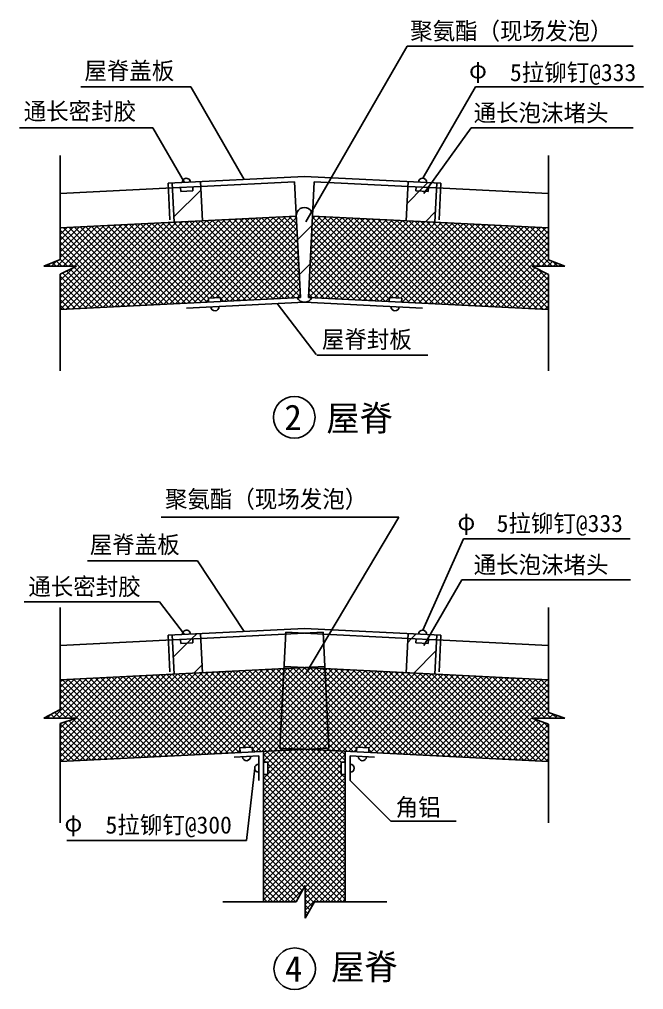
# Model space of a CAD drawing. Header units: metres. Extents: x 634 to 18296, y -213 to 24943.
# Drawn here: x 10645 to 18296, y 12948 to 24837 of the extents above; entities that cross this region are included whole.
import ezdxf

# ---------------------------------------------------------------- set-up
doc = ezdxf.new("R2010")
doc.units = ezdxf.units.M
for name, color, linetype in [('1', 2, 'Continuous'), ('2', 3, 'Continuous'), ('4', 5, 'Continuous'), ('5', 6, 'Continuous')]:
    doc.layers.add(name, color=color, linetype=linetype)
pattern_1 = [(45, (0, 0), (-224.5064, 224.5064), [])]

msp = doc.modelspace()

# ---------------------------------------------------------------- hatches: boundary and pattern name
at = {"layer": '5'}
h = msp.add_hatch(dxfattribs=at)
h.set_pattern_fill('_U', scale=100)
h.set_pattern_definition(pattern_1)
h.paths.add_polyline_path([(12869.54, 22789.18), (12519.98, 22771.71), (12540.95, 22352.23), (12890.52, 22369.71)])
h.paths.add_polyline_path([(12855.8, 22788.5), (12868.92, 22801.62), (12866.55, 22849.16), (12516.98, 22831.68), (12519.98, 22771.71)])
h = msp.add_hatch(dxfattribs=at)
h.set_pattern_fill('U', scale=100)
h.set_pattern_definition(pattern_1)
h.paths.add_polyline_path([(15647.13, 22777.25), (15680.87, 22835.68), (15411.37, 22849.16), (15408.37, 22789.18)])
h.paths.add_polyline_path([(15647.13, 22777.25), (15757.94, 22771.71), (15760.93, 22831.68), (15680.87, 22835.68)])
h.paths.add_polyline_path([(15757.94, 22771.71), (15408.37, 22789.18), (15387.4, 22369.71), (15736.96, 22352.23)])
h = msp.add_hatch(dxfattribs=at)
h.set_pattern_fill('U', scale=100)
h.set_pattern_definition(pattern_1)
h.paths.add_polyline_path([(14238.83, 22427.14, 1.05), (14039.08, 22427.14), (14089.02, 21428.38), (14049.39, 21426.4, 0.62), (14228.52, 21426.4), (14188.9, 21428.38)])
h = msp.add_hatch(dxfattribs=at)
h.set_pattern_fill('_U', scale=100)
h.set_pattern_definition(pattern_1)
h.paths.add_polyline_path([(12869.54, 17251.07), (12519.98, 17233.6), (12540.95, 16814.12), (12890.52, 16831.6)])
h.paths.add_polyline_path([(12855.8, 17250.39), (12868.92, 17263.51), (12866.55, 17311.05), (12516.98, 17293.57), (12519.98, 17233.6)])
h = msp.add_hatch(dxfattribs=at)
h.set_pattern_fill('U', scale=100)
h.set_pattern_definition(pattern_1)
h.paths.add_polyline_path([(15647.13, 17239.14), (15680.87, 17297.57), (15411.37, 17311.05), (15408.37, 17251.07)])
h.paths.add_polyline_path([(15647.13, 17239.14), (15757.94, 17233.6), (15760.93, 17293.57), (15680.87, 17297.57)])
h.paths.add_polyline_path([(15757.94, 17233.6), (15408.37, 17251.07), (15387.4, 16831.6), (15736.96, 16814.12)])

# ---------------------------------------------------------------- linework, layer by layer
for p, q in [((12519.98, 22771.71), (12869.54, 22789.18)), ((15408.37, 22789.18), (15757.94, 22771.71)), ((12519.98, 17233.6), (12869.54, 17251.07)), ((13909.87, 17326), (13838.71, 15902.76)), ((13909.87, 17326), (14138.96, 17314.54)), ((15408.37, 17251.07), (15757.94, 17233.6)), ((13838.71, 15902.76), (14138.96, 15892.77))]:
    msp.add_line(p, q)
at = {"layer": '1'}
for p, q in [((12467.04, 22829.18), (14138.96, 22912.78)), ((12467.04, 22829.18), (12489.52, 22379.69)), ((15810.87, 22829.18), (14138.96, 22912.78)), ((15810.87, 22829.18), (15788.4, 22379.69)), ((11146.47, 22282.51), (14039.08, 22427.14)), ((17131.44, 22282.51), (14238.83, 22427.14)), ((11146.47, 21281.26), (14089.02, 21428.38)), ((17131.44, 21281.26), (14188.9, 21428.38)), ((12691.7, 21298.52), (14138.96, 21370.88)), ((15586.21, 21298.52), (14138.96, 21370.88)), ((12467.04, 17291.07), (14138.96, 17374.67)), ((15810.87, 17291.07), (14138.96, 17374.67)), ((12467.04, 17291.07), (12489.52, 16841.59)), ((15810.87, 17291.07), (15788.4, 16841.59)), ((11146.47, 16744.4), (14389.02, 16906.52)), ((17131.44, 16744.4), (13888.9, 16906.52)), ((11146.47, 15743.15), (14438.96, 15907.77)), ((13638.96, 15867.77), (13638.96, 14025.14)), ((17131.44, 15743.15), (14138.96, 15892.77)), ((14638.96, 15867.77), (14638.96, 14025.14)), ((13278.96, 15795.7), (13578.96, 15810.7)), ((13578.96, 15810.7), (13578.96, 15510.32)), ((14998.96, 15795.7), (14698.96, 15810.7)), ((14698.96, 15810.7), (14698.96, 15510.32))]:
    msp.add_line(p, q, dxfattribs=at)
at = {"layer": '2'}
for p, q in [((14156.98, 22358.2), (15398.61, 24508.71)), ((15398.61, 24508.71), (18167.15, 24508.71)), ((12746.28, 24008.71), (11398.9, 24008.71)), ((13400.36, 22875.85), (12746.28, 24008.71)), ((15588.65, 22890.36), (16234.35, 24008.71)), ((18296.18, 24008.71), (16234.35, 24008.71)), ((12282.4, 23508.71), (10645.09, 23508.71)), ((12668.9, 22839.28), (12282.4, 23508.71)), ((15603.61, 22701.88), (16183.83, 23508.71)), ((16183.83, 23508.71), (18166.52, 23508.71)), ((11146.47, 23168.48), (11146.47, 21893.51)), ((17131.44, 23168.48), (17131.44, 21888.78)), ((12516.98, 22831.68), (12540.95, 22352.23)), ((12866.55, 22849.16), (12890.52, 22369.71)), ((12869.54, 22789.18), (14018.11, 22846.61)), ((14018.11, 22846.61), (14089.02, 21428.38)), ((14259.81, 22846.61), (14188.9, 21428.38)), ((15408.37, 22789.18), (14259.81, 22846.61)), ((15411.37, 22849.16), (15387.4, 22369.71)), ((15760.93, 22831.68), (15736.96, 22352.23)), ((11146.47, 22703.03), (12519.98, 22771.71)), ((12619.86, 22776.7), (12622.35, 22726.76)), ((12622.35, 22726.76), (12772.17, 22734.25)), ((12769.67, 22784.19), (12772.17, 22734.25)), ((15508.25, 22784.19), (15505.75, 22734.25)), ((15655.56, 22726.76), (15505.75, 22734.25)), ((15658.06, 22776.7), (15655.56, 22726.76)), ((17131.44, 22703.03), (15757.94, 22771.71)), ((10946.47, 21811.24), (11146.47, 21893.51)), ((17331.44, 21811.24), (17131.44, 21888.78)), ((10946.47, 21811.24), (11346.47, 21811.24)), ((11146.47, 21713), (11346.47, 21811.24)), ((17331.44, 21811.24), (16931.44, 21811.24)), ((17131.44, 21710.45), (16931.44, 21811.24)), ((11146.47, 21713), (11146.47, 20531.37)), ((11146.47, 21713), (11146.47, 20531.37)), ((17131.44, 21710.45), (17131.44, 20531.37)), ((17131.44, 21710.45), (17131.44, 20531.37)), ((12961.3, 21422.18), (13111.12, 21429.68)), ((12963.8, 21372.25), (12961.3, 21422.18)), ((13113.61, 21379.74), (13111.12, 21429.68)), ((15178.79, 21379.74), (15181.29, 21429.68)), ((15331.1, 21422.18), (15181.29, 21429.68)), ((15328.6, 21372.25), (15331.1, 21422.18)), ((14283.63, 20728.58), (13803.32, 21354.1)), ((14289.19, 20723.02), (15649.68, 20723.02)), ((12382.98, 18736.28), (15297.45, 18736.28)), ((14156.98, 16820.09), (15297.45, 18736.28)), ((15588.65, 17352.25), (16087.01, 18470.6)), ((18130.8, 18470.6), (16087.01, 18470.6)), ((12827.02, 18201.67), (11479.09, 18201.67)), ((13400.36, 17337.74), (12827.02, 18201.67)), ((15603.61, 17163.77), (16069.45, 17970.6)), ((16069.45, 17970.6), (18133.62, 17970.6)), ((12363.13, 17701.67), (10705.39, 17701.67)), ((11146.47, 17630.37), (11146.47, 16381.14)), ((12668.9, 17301.17), (12363.13, 17701.67)), ((17131.44, 17630.37), (17131.44, 16344.47)), ((12516.98, 17293.57), (12540.95, 16814.12)), ((12769.67, 17246.08), (12772.17, 17196.14)), ((12866.55, 17311.05), (12890.52, 16831.6)), ((12869.54, 17251.07), (14368.05, 17326)), ((15408.37, 17251.07), (14138.96, 17314.54)), ((14368.05, 17326), (14439.21, 15902.76)), ((15411.37, 17311.05), (15387.4, 16831.6)), ((15508.25, 17246.08), (15505.75, 17196.14)), ((15760.93, 17293.57), (15736.96, 16814.12)), ((11146.47, 17164.92), (12519.98, 17233.6)), ((12619.86, 17238.59), (12622.35, 17188.65)), ((12622.35, 17188.65), (12772.17, 17196.14)), ((15655.56, 17188.65), (15505.75, 17196.14)), ((15658.06, 17238.59), (15655.56, 17188.65)), ((17131.44, 17164.92), (15757.94, 17233.6)), ((10946.47, 16273.13), (11146.47, 16381.14)), ((17331.44, 16273.13), (17131.44, 16344.47)), ((10946.47, 16273.13), (11346.47, 16273.13)), ((11146.47, 16208.27), (11346.47, 16273.13)), ((11146.47, 16208.27), (11146.47, 14993.26)), ((11146.47, 16208.27), (11146.47, 14993.26)), ((17331.44, 16273.13), (16931.44, 16273.13)), ((17131.44, 16199.23), (16931.44, 16273.13)), ((17131.44, 16199.23), (17131.44, 14993.26)), ((17131.44, 16199.23), (17131.44, 14993.26)), ((13498.37, 15916.85), (13348.56, 15909.36)), ((13351.05, 15859.43), (13348.56, 15909.36)), ((13500.87, 15866.92), (13498.37, 15916.85)), ((14777.05, 15866.92), (14779.55, 15916.85)), ((14779.55, 15916.85), (14929.36, 15909.36)), ((14926.86, 15859.43), (14929.36, 15909.36)), ((13638.82, 15735.51), (13688.82, 15735.51)), ((13688.82, 15735.51), (13688.82, 15585.51)), ((14639.09, 15735.51), (14589.09, 15735.51)), ((14589.09, 15735.51), (14589.09, 15585.51)), ((13427.26, 14774.44), (13528.96, 15660.51)), ((13638.82, 15585.51), (13688.82, 15585.51)), ((14639.09, 15585.51), (14589.09, 15585.51)), ((14698.96, 15510.32), (15198.96, 15010.32)), ((15198.96, 15010.32), (15998.96, 15010.32)), ((11228.5, 14774.44), (13427.26, 14774.44)), ((14147.15, 14225.14), (14036.99, 14025.14)), ((13138.96, 14025.14), (14036.99, 14025.14)), ((14263.95, 14025.14), (15147.12, 14025.14)), ((14263.95, 14025.14), (15138.96, 14025.14))]:
    msp.add_line(p, q, dxfattribs=at)
for centre, radius, start, end in [((12691.76, 22840.42), 50, 2.86, 182.86), ((15586.15, 22840.42), 50, 357.14, 177.14), ((14138.96, 22432.13), 100, 357.14, 182.86), ((14138.96, 21470.88), 100, 206.41, 333.59), ((13041.7, 21316.02), 50, 182.86, 2.86), ((15250.7, 21316.02), 50, 177.14, 357.14), ((12691.76, 17302.31), 50, 2.86, 182.86), ((15586.15, 17302.31), 50, 357.14, 177.14), ((13428.96, 15803.2), 50, 182.86, 2.86), ((13578.96, 15660.51), 50, 90, 270), ((14698.96, 15660.51), 50, 270, 90), ((14848.96, 15803.2), 50, 177.14, 357.14)]:
    msp.add_arc(centre, radius, start, end, dxfattribs=at)
at = {"layer": '4'}
for p, q in [((13863.32, 16395), (14351.71, 16883.38)), ((13867.04, 16469.43), (14284.36, 16886.75)), ((13870.76, 16543.86), (14217.02, 16890.12)), ((13874.48, 16618.29), (14149.68, 16893.48)), ((13878.21, 16692.73), (14076.37, 16890.89)), ((13881.93, 16767.16), (14001.94, 16887.17)), ((13885.65, 16841.59), (13927.51, 16883.45)), ((14414.21, 16402.71), (13933.19, 16883.73)), ((14410.49, 16477.15), (14000.54, 16887.1)), ((14406.77, 16551.58), (14067.88, 16890.47)), ((14403.05, 16626.01), (14135.22, 16893.83)), ((14399.32, 16700.44), (14209.26, 16890.5)), ((14395.6, 16774.88), (14283.7, 16886.78)), ((14391.88, 16849.31), (14358.13, 16883.06)), ((11068.77, 16287.45), (11545.67, 16764.36)), ((11125.16, 16273.13), (11620.11, 16768.08)), ((11146.47, 15799.47), (12141.13, 16794.13)), ((11146.47, 15870.18), (12066.7, 16790.41)), ((11146.47, 15940.89), (11992.27, 16786.69)), ((11146.47, 16011.6), (11917.83, 16782.96)), ((11161.62, 15743.9), (12215.56, 16797.85)), ((11195.87, 16273.13), (11694.54, 16771.8)), ((11236.05, 15747.62), (12290, 16801.57)), ((11266.58, 16273.13), (11768.97, 16775.52)), ((11310.48, 15751.35), (12364.43, 16805.29)), ((11337.29, 16273.13), (11843.4, 16779.24)), ((11384.91, 15755.07), (12438.86, 16809.01)), ((11459.35, 15758.79), (12513.29, 16812.74)), ((11533.78, 15762.51), (12587.73, 16816.46)), ((12529.74, 15812.31), (11576.17, 16765.88)), ((11608.21, 15766.23), (12662.16, 16820.18)), ((12597.09, 15815.68), (11643.52, 16769.25)), ((11682.64, 15769.95), (12736.59, 16823.9)), ((12664.43, 15819.04), (11710.86, 16772.61)), ((11757.08, 15773.68), (12811.02, 16827.62)), ((12731.77, 15822.41), (11778.2, 16775.98)), ((11831.51, 15777.4), (12885.45, 16831.34)), ((12799.12, 15825.78), (11845.55, 16779.35)), ((11905.94, 15781.12), (12959.89, 16835.07)), ((12866.46, 15829.15), (11912.89, 16782.72)), ((12933.8, 15832.51), (11980.23, 16786.08)), ((11980.37, 15784.84), (13034.32, 16838.79)), ((13001.15, 15835.88), (12047.58, 16789.45)), ((12054.8, 15788.56), (13108.75, 16842.51)), ((13068.49, 15839.25), (12114.92, 16792.82)), ((12129.24, 15792.28), (13183.18, 16846.23)), ((13135.83, 15842.61), (12182.26, 16796.18)), ((12203.67, 15796.01), (13257.62, 16849.95)), ((13203.18, 15845.98), (12249.61, 16799.55)), ((12278.1, 15799.73), (13332.05, 16853.67)), ((13270.52, 15849.35), (12316.95, 16802.92)), ((12352.53, 15803.45), (13406.48, 16857.4)), ((13337.86, 15852.72), (12384.29, 16806.29)), ((12426.97, 15807.17), (13480.91, 16861.12)), ((13351.77, 15909.52), (12451.64, 16809.65)), ((12501.4, 15810.89), (13555.35, 16864.84)), ((13419.11, 15912.89), (12518.98, 16813.02)), ((12575.83, 15814.61), (13629.78, 16868.56)), ((13486.45, 15916.26), (12586.32, 16816.39)), ((12650.26, 15818.34), (13704.21, 16872.28)), ((13607.24, 15866.18), (12653.67, 16819.76)), ((13674.58, 15869.55), (12721.01, 16823.12)), ((12724.7, 15822.06), (13778.64, 16876)), ((13741.93, 15872.92), (12788.35, 16826.49)), ((12799.13, 15825.78), (13853.07, 16879.73)), ((13809.27, 15876.29), (12855.7, 16829.86)), ((12873.56, 15829.5), (13885.65, 16841.59)), ((13839.41, 15916.85), (12923.04, 16833.22)), ((12947.99, 15833.22), (13881.93, 16767.16)), ((13842.78, 15984.2), (12990.39, 16836.59)), ((13846.15, 16051.54), (13057.73, 16839.96)), ((13849.51, 16118.88), (13125.07, 16843.33)), ((13852.88, 16186.23), (13192.42, 16846.69)), ((13856.25, 16253.57), (13259.76, 16850.06)), ((13859.62, 16320.91), (13327.1, 16853.43)), ((13862.98, 16388.26), (13394.45, 16856.79)), ((13866.35, 16455.6), (13461.79, 16860.16)), ((13869.72, 16522.94), (13529.13, 16863.53)), ((13873.08, 16590.29), (13596.48, 16866.9)), ((13876.45, 16657.63), (13663.82, 16870.26)), ((13879.82, 16724.97), (13731.16, 16873.63)), ((13883.19, 16792.32), (13798.51, 16877)), ((13855.88, 16246.13), (14395.08, 16785.34)), ((13859.6, 16320.56), (14391.71, 16852.68)), ((13886.55, 16859.66), (13865.85, 16880.36)), ((14421.65, 16253.85), (13883.19, 16792.32)), ((14417.93, 16328.28), (13886.55, 16859.66)), ((14391.71, 16852.68), (14419.05, 16880.02)), ((15412.08, 15829.11), (14391.88, 16849.31)), ((14395.08, 16785.34), (14486.39, 16876.65)), ((15337.64, 15832.84), (14395.6, 16774.88)), ((14398.45, 16717.99), (14553.74, 16873.28)), ((14401.81, 16650.65), (14621.08, 16869.91)), ((14405.18, 16583.3), (14688.42, 16866.55)), ((14408.55, 16515.96), (14755.77, 16863.18)), ((14411.92, 16448.62), (14823.11, 16859.81)), ((14415.28, 16381.27), (14890.45, 16856.44)), ((14418.65, 16313.93), (14957.8, 16853.08)), ((14422.02, 16246.59), (15025.14, 16849.71)), ((14425.38, 16179.24), (15092.48, 16846.34)), ((14428.75, 16111.9), (15159.83, 16842.98)), ((14432.12, 16044.56), (15227.17, 16839.61)), ((15486.51, 15825.39), (14432.56, 16879.34)), ((14435.49, 15977.21), (15294.52, 16836.24)), ((14438.85, 15909.87), (15361.86, 16832.87)), ((14475.63, 15875.94), (15429.2, 16829.51)), ((15560.94, 15821.67), (14506.99, 16875.62)), ((14542.97, 15872.57), (15496.55, 16826.14)), ((15635.37, 15817.95), (14581.43, 16871.9)), ((14610.32, 15869.2), (15563.89, 16822.77)), ((15709.8, 15814.23), (14655.86, 16868.17)), ((14677.66, 15865.84), (15631.23, 16819.41)), ((15784.24, 15810.51), (14730.29, 16864.45)), ((14798.45, 15915.91), (15698.58, 16816.04)), ((15858.67, 15806.78), (14804.72, 16860.73)), ((14865.79, 15912.54), (15765.92, 16812.67)), ((15933.1, 15803.06), (14879.15, 16857.01)), ((14929.15, 15905.19), (15833.26, 16809.3)), ((14947.04, 15852.37), (15900.61, 16805.94)), ((16007.53, 15799.34), (14953.59, 16853.29)), ((15014.38, 15849), (15967.95, 16802.57)), ((16081.97, 15795.62), (15028.02, 16849.57)), ((15081.72, 15845.63), (16035.29, 16799.2)), ((16156.4, 15791.9), (15102.45, 16845.84)), ((15149.07, 15842.26), (16102.64, 16795.84)), ((16230.83, 15788.18), (15176.88, 16842.12)), ((15216.41, 15838.9), (16169.98, 16792.47)), ((16305.26, 15784.46), (15251.32, 16838.4)), ((15283.75, 15835.53), (16237.32, 16789.1)), ((16379.7, 15780.73), (15325.75, 16834.68)), ((15351.1, 15832.16), (16304.67, 16785.73)), ((16454.13, 15777.01), (15400.18, 16830.96)), ((15418.44, 15828.8), (16372.01, 16782.37)), ((16528.56, 15773.29), (15474.61, 16827.24)), ((15485.78, 15825.43), (16439.35, 16779)), ((16602.99, 15769.57), (15549.05, 16823.52)), ((15553.13, 15822.06), (16506.7, 16775.63)), ((15620.47, 15818.69), (16574.04, 16772.27)), ((16677.42, 15765.85), (15623.48, 16819.79)), ((15687.81, 15815.33), (16641.39, 16768.9)), ((16751.86, 15762.13), (15697.91, 16816.07)), ((15755.16, 15811.96), (16708.73, 16765.53)), ((16826.29, 15758.4), (15772.34, 16812.35)), ((16900.72, 15754.68), (15846.77, 16808.63)), ((16975.15, 15750.96), (15921.21, 16804.91)), ((17049.59, 15747.24), (15995.64, 16801.19)), ((17124.02, 15743.52), (16070.07, 16797.46)), ((17131.44, 15806.8), (16144.5, 16793.74)), ((17131.44, 15877.51), (16218.94, 16790.02)), ((17131.44, 15948.23), (16293.37, 16786.3)), ((17131.44, 16018.94), (16367.8, 16782.58)), ((16947.96, 16273.13), (16442.23, 16778.86)), ((17018.67, 16273.13), (16516.67, 16775.13)), ((17089.38, 16273.13), (16591.1, 16771.41)), ((17160.09, 16273.13), (16665.53, 16767.69)), ((17131.44, 16372.49), (16739.96, 16763.97)), ((11146.47, 16435.87), (11471.24, 16760.63)), ((11146.47, 16506.58), (11396.81, 16756.91)), ((11146.47, 16577.29), (11322.38, 16753.19)), ((11146.47, 16648), (11247.94, 16749.47)), ((11146.47, 16718.71), (11173.51, 16745.75)), ((12058.34, 15788.74), (11146.47, 16700.6)), ((12125.68, 15792.11), (11172.11, 16745.68)), ((12193.02, 15795.47), (11239.45, 16749.04)), ((12260.37, 15798.84), (11306.8, 16752.41)), ((12327.71, 15802.21), (11374.14, 16755.78)), ((12395.06, 15805.58), (11441.48, 16759.15)), ((12462.4, 15808.94), (11508.83, 16762.51)), ((13022.42, 15836.94), (13878.21, 16692.73)), ((13848.43, 16097.27), (14401.81, 16650.65)), ((13852.16, 16171.7), (14398.45, 16717.99)), ((14429.1, 16104.99), (13876.45, 16657.63)), ((14425.38, 16179.42), (13879.82, 16724.97)), ((15263.21, 15836.56), (14399.32, 16700.44)), ((15822.5, 15808.59), (16776.07, 16762.16)), ((15889.84, 15805.23), (16843.42, 16758.8)), ((15957.19, 15801.86), (16910.76, 16755.43)), ((16024.53, 15798.49), (16978.1, 16752.06)), ((16091.88, 15795.12), (17045.45, 16748.7)), ((16159.22, 15791.76), (17112.79, 16745.33)), ((16226.56, 15788.39), (17131.44, 16693.27)), ((17131.44, 16443.2), (16814.39, 16760.25)), ((17131.44, 16513.91), (16888.83, 16756.53)), ((17131.44, 16584.62), (16963.26, 16752.8)), ((17131.44, 16655.33), (17037.69, 16749.08)), ((17131.44, 16726.04), (17112.12, 16745.36)), ((11990.99, 15785.37), (11146.47, 16629.89)), ((11923.65, 15782), (11146.47, 16559.18)), ((13096.86, 15840.67), (13874.48, 16618.29)), ((13171.29, 15844.39), (13870.76, 16543.86)), ((13844.71, 16022.83), (14405.18, 16583.3)), ((14432.82, 16030.55), (13873.08, 16590.29)), ((15188.78, 15840.28), (14403.05, 16626.01)), ((15114.35, 15844), (14406.77, 16551.58)), ((16293.91, 15785.02), (17131.44, 16622.56)), ((16361.25, 15781.66), (17131.44, 16551.85)), ((11856.31, 15778.64), (11146.47, 16488.47)), ((11291.11, 16273.13), (11146.47, 16417.76)), ((13245.72, 15848.11), (13867.04, 16469.43)), ((13840.99, 15948.4), (14408.55, 16515.96)), ((13865.18, 15901.88), (14411.92, 16448.62)), ((14415.36, 15906.59), (13866.35, 16455.6)), ((14436.54, 15956.12), (13869.72, 16522.94)), ((15039.91, 15847.72), (14410.49, 16477.15)), ((16428.59, 15778.29), (17131.44, 16481.14)), ((16994.14, 16273.13), (17131.44, 16410.43)), ((10983.73, 16273.13), (11025.44, 16314.84)), ((11008.26, 16273.13), (10987.32, 16294.08)), ((11078.97, 16273.13), (11032.63, 16319.48)), ((11054.45, 16273.13), (11090.44, 16309.12)), ((11149.69, 16273.13), (11076.94, 16345.87)), ((11220.4, 16273.13), (11124.24, 16369.29)), ((13379.22, 15910.9), (13863.32, 16395)), ((13453.65, 15914.62), (13859.6, 16320.56)), ((14280.67, 15899.86), (13859.62, 16320.91)), ((14348.02, 15903.22), (13862.98, 16388.26)), ((13933.61, 15899.61), (14415.28, 16381.27)), ((14002.05, 15897.33), (14418.65, 16313.93)), ((14906.42, 15910.51), (14414.21, 16402.71)), ((14831.98, 15914.23), (14417.93, 16328.28)), ((17064.85, 16273.13), (17134.13, 16342.4)), ((17135.56, 16273.13), (17186.46, 16324.03)), ((17230.8, 16273.13), (17175.13, 16328.8)), ((17206.27, 16273.13), (17238.85, 16305.7)), ((17301.51, 16273.13), (17285.69, 16288.95)), ((11146.47, 16082.31), (11332.04, 16267.88)), ((11146.47, 16153.02), (11226.09, 16232.64)), ((11586.93, 15765.17), (11146.47, 16205.63)), ((11654.28, 15768.54), (11198.76, 16224.05)), ((11721.62, 15771.9), (11253.43, 16240.09)), ((11788.96, 15775.27), (11307, 16257.24)), ((13499.71, 15889.97), (13855.88, 16246.13)), ((13543.45, 15862.99), (13852.16, 16171.7)), ((14145.99, 15893.12), (13852.88, 16186.23)), ((14213.33, 15896.49), (13856.25, 16253.57)), ((14070.48, 15895.05), (14422.02, 16246.59)), ((14138.91, 15892.77), (14425.38, 16179.24)), ((14778.55, 15896.95), (14421.65, 16253.85)), ((14742.18, 15862.61), (14425.38, 16179.42)), ((16495.94, 15774.92), (16975.17, 16254.15)), ((16563.28, 15771.55), (17024.89, 16233.17)), ((16630.62, 15768.19), (17079.74, 16217.3)), ((16697.97, 15764.82), (17131.44, 16198.3)), ((17131.44, 16089.65), (16961.23, 16259.86)), ((17131.44, 16160.36), (17071.44, 16220.36)), ((17276.99, 16273.13), (17291.25, 16287.39)), ((11519.59, 15761.8), (11146.47, 16134.92)), ((11452.25, 15758.43), (11146.47, 16064.21)), ((13617.88, 15866.72), (13848.43, 16097.27)), ((14000.3, 15897.39), (13846.15, 16051.54)), ((14073.45, 15894.95), (13849.51, 16118.88)), ((14213.34, 15896.49), (14428.75, 16111.9)), ((14667.75, 15866.33), (14429.1, 16104.99)), ((16765.31, 15761.45), (17131.44, 16127.58)), ((16832.65, 15758.09), (17131.44, 16056.87)), ((11384.9, 15755.07), (11146.47, 15993.5)), ((13692.32, 15870.44), (13844.71, 16022.83)), ((13766.75, 15874.16), (13840.99, 15948.4)), ((13927.16, 15899.82), (13842.78, 15984.2)), ((14287.77, 15900.21), (14432.12, 16044.56)), ((14362.21, 15903.93), (14435.49, 15977.21)), ((14593.32, 15870.05), (14432.82, 16030.55)), ((14518.89, 15873.77), (14436.54, 15956.12)), ((16900, 15754.72), (17131.44, 15986.16)), ((11317.56, 15751.7), (11146.47, 15922.79)), ((11250.22, 15748.33), (11146.47, 15852.07)), ((13320.15, 15851.83), (13349.94, 15881.62)), ((13539.89, 15862.82), (13499.03, 15903.68)), ((13638.96, 15392.82), (14138.91, 15892.77)), ((13638.96, 15322.11), (14206.26, 15889.41)), ((13638.96, 15463.53), (14064.48, 15889.05)), ((13638.96, 15251.4), (14273.6, 15886.04)), ((13638.96, 15534.24), (13990.04, 15885.32)), ((13638.96, 15180.69), (14340.94, 15882.67)), ((13638.96, 15109.97), (14408.29, 15879.3)), ((13638.96, 15039.26), (14475.63, 15875.94)), ((13638.96, 15746.37), (13766.75, 15874.16)), ((13638.96, 14968.55), (14542.97, 15872.57)), ((13638.96, 15817.08), (13692.32, 15870.44)), ((13638.96, 14897.84), (14610.32, 15869.2)), ((14638.96, 14834.46), (13638.96, 15834.46)), ((13638.96, 14827.13), (14638.96, 15827.13)), ((14638.96, 14905.17), (13674.58, 15869.55)), ((13688.82, 15654.81), (13915.61, 15881.6)), ((13688.82, 15725.53), (13841.18, 15877.88)), ((14638.96, 14975.89), (13741.93, 15872.92)), ((14638.96, 15046.6), (13809.27, 15876.29)), ((13854.01, 15902.25), (13839.41, 15916.85)), ((13841.18, 15877.88), (13865.18, 15901.88)), ((13876.61, 15879.65), (13854.01, 15902.25)), ((14638.96, 15117.31), (13876.61, 15879.65)), ((13915.61, 15881.6), (13933.61, 15899.61)), ((13943.96, 15883.02), (13927.16, 15899.82)), ((14638.96, 15188.02), (13943.96, 15883.02)), ((13990.04, 15885.32), (14002.05, 15897.33)), ((14011.3, 15886.39), (14000.3, 15897.39)), ((14638.96, 15258.73), (14011.3, 15886.39)), ((14064.48, 15889.05), (14070.48, 15895.05)), ((14078.64, 15889.75), (14073.45, 15894.95)), ((14638.96, 15329.44), (14078.64, 15889.75)), ((14138.91, 15892.77), (14138.91, 15892.77)), ((14146.73, 15892.38), (14145.99, 15893.12)), ((14638.96, 15400.15), (14146.73, 15892.38)), ((14206.26, 15889.41), (14213.34, 15896.49)), ((14221.16, 15888.66), (14213.33, 15896.49)), ((14638.96, 15470.86), (14221.16, 15888.66)), ((14273.6, 15886.04), (14287.77, 15900.21)), ((14295.59, 15884.94), (14280.67, 15899.86)), ((14589.09, 15591.44), (14295.59, 15884.94)), ((14340.94, 15882.67), (14362.21, 15903.93)), ((14370.02, 15881.22), (14348.02, 15903.22)), ((14589.09, 15662.15), (14370.02, 15881.22)), ((14408.29, 15879.3), (14436.64, 15907.65)), ((14444.46, 15877.5), (14415.36, 15906.59)), ((14436.64, 15907.65), (14438.85, 15909.87)), ((14589.09, 15732.86), (14444.46, 15877.5)), ((14638.96, 15753.7), (14518.89, 15873.77)), ((14638.96, 15824.41), (14593.32, 15870.05)), ((14745.01, 15862.47), (14778.5, 15895.97)), ((14965.48, 15851.44), (14928.32, 15888.6)), ((16967.34, 15751.35), (17131.44, 15915.45)), ((17034.68, 15747.98), (17131.44, 15844.74)), ((11182.87, 15744.97), (11146.47, 15781.36)), ((13667.2, 15735.51), (13638.96, 15763.75)), ((13638.96, 14756.42), (14589.09, 15706.56)), ((14638.96, 14763.75), (13688.82, 15713.89)), ((14618.05, 15735.51), (14638.96, 15756.42)), ((17102.03, 15744.62), (17131.44, 15774.03)), ((13638.96, 14685.71), (14589.09, 15635.85)), ((13638.96, 14615), (14609.47, 15585.51)), ((14638.96, 14622.33), (13675.78, 15585.51)), ((14638.96, 14693.04), (13688.82, 15643.18)), ((14638.96, 15541.57), (14595.02, 15585.51)), ((14638.96, 14551.62), (13638.96, 15551.62)), ((13638.96, 14544.29), (14638.96, 15544.29)), ((14638.96, 14480.91), (13638.96, 15480.91)), ((13638.96, 14473.58), (14638.96, 15473.58)), ((14638.96, 14410.2), (13638.96, 15410.2)), ((13638.96, 14402.87), (14638.96, 15402.87)), ((14638.96, 14339.49), (13638.96, 15339.49)), ((13638.96, 14332.16), (14638.96, 15332.16)), ((14638.96, 14268.78), (13638.96, 15268.78)), ((13638.96, 14261.45), (14638.96, 15261.45)), ((14638.96, 14198.07), (13638.96, 15198.07)), ((13638.96, 14190.74), (14638.96, 15190.74)), ((14638.96, 14127.36), (13638.96, 15127.36)), ((13638.96, 14120.03), (14638.96, 15120.03)), ((14638.96, 14056.65), (13638.96, 15056.65)), ((13638.96, 14049.31), (14638.96, 15049.31)), ((14599.76, 14025.14), (13638.96, 14985.94)), ((14529.05, 14025.14), (13638.96, 14915.23)), ((13685.49, 14025.14), (14638.96, 14978.6)), ((13756.2, 14025.14), (14638.96, 14907.89)), ((14458.34, 14025.14), (13638.96, 14844.51)), ((14387.63, 14025.14), (13638.96, 14773.8)), ((13826.91, 14025.14), (14638.96, 14837.18)), ((13897.62, 14025.14), (14638.96, 14766.47)), ((14141.1, 14200.95), (13638.96, 14703.09)), ((14110, 14161.34), (13638.96, 14632.38)), ((14147.15, 14203.95), (14638.96, 14695.76)), ((14147.15, 14133.24), (14638.96, 14625.05)), ((14085.5, 14115.13), (13638.96, 14561.67)), ((14147.15, 14062.53), (14638.96, 14554.34)), ((14060.94, 14068.98), (13638.96, 14490.96)), ((14034.07, 14025.14), (13638.96, 14420.25)), ((14147.15, 13991.82), (14638.96, 14483.63)), ((14251.18, 14025.14), (14638.96, 14412.92)), ((13963.36, 14025.14), (13638.96, 14349.54)), ((13892.65, 14025.14), (13638.96, 14278.83)), ((14321.89, 14025.14), (14638.96, 14342.21)), ((14392.6, 14025.14), (14638.96, 14271.5)), ((13821.94, 14025.14), (13638.96, 14208.12)), ((13968.33, 14025.14), (14117.69, 14174.5)), ((14147.15, 14225.14), (14147.15, 13825.14)), ((14316.92, 14025.14), (14147.15, 14194.9)), ((14463.31, 14025.14), (14638.96, 14200.79)), ((13751.23, 14025.14), (13638.96, 14137.41)), ((13680.52, 14025.14), (13638.96, 14066.7)), ((14259.88, 14011.46), (14147.15, 14124.19)), ((14232.23, 13968.4), (14147.15, 14053.48)), ((14147.15, 13921.11), (14264.49, 14038.45)), ((14534.02, 14025.14), (14638.96, 14130.08)), ((14604.73, 14025.14), (14638.96, 14059.37)), ((14263.95, 14025.14), (14147.15, 13825.14)), ((14205.44, 13924.48), (14147.15, 13982.77)), ((14178.56, 13880.65), (14147.15, 13912.06)), ((14147.15, 13850.4), (14180.14, 13883.39)), ((14152.81, 13835.69), (14147.15, 13841.35))]:
    msp.add_line(p, q, dxfattribs=at)
for centre in [(14013.94, 19960.87), (14020.05, 13202.9)]:
    msp.add_circle(centre, 255.02, dxfattribs=at)
at = {"layer": '5'}
for p, q in [((11517.37, 21299.8), (12571.32, 22353.75)), ((11591.81, 21303.52), (12645.75, 22357.47)), ((11666.24, 21307.24), (12720.19, 22361.19)), ((11740.67, 21310.97), (12794.62, 22364.91)), ((11815.1, 21314.69), (12869.05, 22368.63)), ((11889.54, 21318.41), (12943.48, 22372.36)), ((11963.97, 21322.13), (13017.91, 22376.08)), ((12038.4, 21325.85), (13092.35, 22379.8)), ((12112.83, 21329.57), (13166.78, 22383.52)), ((12187.26, 21333.3), (13241.21, 22387.24)), ((12261.7, 21337.02), (13315.64, 22390.96)), ((12336.13, 21340.74), (13390.08, 22394.69)), ((12410.56, 21344.46), (13464.51, 22398.41)), ((12484.99, 21348.18), (13538.94, 22402.13)), ((13487.39, 21398.3), (12533.82, 22351.87)), ((12559.43, 21351.9), (13613.37, 22405.85)), ((13554.74, 21401.67), (12601.17, 22355.24)), ((12633.86, 21355.63), (13687.8, 22409.57)), ((13622.08, 21405.04), (12668.51, 22358.61)), ((12708.29, 21359.35), (13762.24, 22413.29)), ((13689.42, 21408.4), (12735.85, 22361.97)), ((12782.72, 21363.07), (13836.67, 22417.01)), ((13756.77, 21411.77), (12803.2, 22365.34)), ((12857.16, 21366.79), (13911.1, 22420.74)), ((13824.11, 21415.14), (12870.54, 22368.71)), ((13891.46, 21418.5), (12937.88, 22372.08)), ((12984.42, 21423.34), (13985.53, 22424.46)), ((13958.8, 21421.87), (13005.23, 22375.44)), ((13058.85, 21427.06), (14040.03, 22408.24)), ((14026.14, 21425.24), (13072.57, 22378.81)), ((14088.77, 21433.32), (13139.91, 22382.18)), ((14085.05, 21507.75), (13207.26, 22385.54)), ((14081.33, 21582.18), (13274.6, 22388.91)), ((14077.61, 21656.61), (13341.95, 22392.28)), ((14073.89, 21731.05), (13409.29, 22395.65)), ((14070.17, 21805.48), (13476.63, 22399.01)), ((14066.44, 21879.91), (13543.98, 22402.38)), ((14062.72, 21954.34), (13611.32, 22405.75)), ((14059, 22028.78), (13678.66, 22409.11)), ((14055.28, 22103.21), (13746.01, 22412.48)), ((14051.56, 22177.64), (13813.35, 22415.85)), ((14047.84, 22252.07), (13880.69, 22419.22)), ((14044.11, 22326.51), (13948.04, 22422.58)), ((14040.39, 22400.94), (14015.38, 22425.95)), ((14191.41, 21428.26), (15144.99, 22381.83)), ((14192.48, 21500.03), (15077.64, 22385.2)), ((14196.2, 21574.46), (15010.3, 22388.56)), ((14199.92, 21648.9), (14942.95, 22391.93)), ((14203.64, 21723.33), (14875.61, 22395.3)), ((14207.37, 21797.76), (14808.27, 22398.66)), ((14211.09, 21872.19), (14740.92, 22402.03)), ((14214.81, 21946.63), (14673.58, 22405.4)), ((14218.53, 22021.06), (14606.24, 22408.77)), ((14222.25, 22095.49), (14538.89, 22412.13)), ((14225.97, 22169.92), (14471.55, 22415.5)), ((14229.69, 22244.35), (14404.21, 22418.87)), ((14233.42, 22318.79), (14336.86, 22422.23)), ((14237.14, 22393.22), (14269.52, 22425.6)), ((15226.02, 21427.44), (14238.24, 22415.22)), ((14258.76, 21424.89), (15212.33, 22378.46)), ((15300.46, 21423.72), (14300.1, 22424.07)), ((14326.1, 21421.52), (15279.67, 22375.09)), ((15428.48, 21366.4), (14374.53, 22420.35)), ((14393.45, 21418.16), (15347.02, 22371.73)), ((15502.91, 21362.68), (14448.97, 22416.63)), ((14460.79, 21414.79), (15414.36, 22368.36)), ((15577.34, 21358.96), (14523.4, 22412.91)), ((14528.13, 21411.42), (15481.7, 22364.99)), ((14595.48, 21408.05), (15549.05, 22361.62)), ((15651.78, 21355.24), (14597.83, 22409.19)), ((14662.82, 21404.69), (15616.39, 22358.26)), ((15726.21, 21351.52), (14672.26, 22405.46)), ((14730.16, 21401.32), (15683.73, 22354.89)), ((15800.64, 21347.8), (14746.7, 22401.74)), ((14797.51, 21397.95), (15751.08, 22351.52)), ((15875.07, 21344.07), (14821.13, 22398.02)), ((15949.51, 21340.35), (14895.56, 22394.3)), ((16023.94, 21336.63), (14969.99, 22390.58)), ((16098.37, 21332.91), (15044.42, 22386.86)), ((16172.8, 21329.19), (15118.86, 22383.13)), ((16247.24, 21325.47), (15193.29, 22379.41)), ((16321.67, 21321.74), (15267.72, 22375.69)), ((16396.1, 21318.02), (15342.15, 22371.97)), ((16470.53, 21314.3), (15416.59, 22368.25)), ((16544.96, 21310.58), (15491.02, 22364.53)), ((16619.4, 21306.86), (15565.45, 22360.8)), ((16693.83, 21303.14), (15639.88, 22357.08)), ((16768.26, 21299.41), (15714.31, 22353.36)), ((11109.57, 21811.24), (11603.7, 22305.37)), ((11146.47, 21282.46), (12199.16, 22335.14)), ((11146.47, 21353.17), (12124.73, 22331.42)), ((11146.47, 21423.88), (12050.29, 22327.7)), ((11146.47, 21494.59), (11975.86, 22323.97)), ((11146.47, 21565.3), (11901.43, 22320.25)), ((11146.47, 21918.85), (11529.27, 22301.64)), ((11146.47, 21989.56), (11454.84, 22297.92)), ((11146.47, 22060.27), (11380.4, 22294.2)), ((11146.47, 22130.98), (11305.97, 22290.48)), ((11146.47, 22201.69), (11231.54, 22286.76)), ((11146.47, 22272.4), (11157.11, 22283.04)), ((12073.18, 21327.59), (11146.47, 22254.3)), ((11180.28, 21811.24), (11678.13, 22309.09)), ((12140.52, 21330.96), (11186.95, 22284.53)), ((11219.64, 21284.91), (12273.59, 22338.86)), ((11250.99, 21811.24), (11752.57, 22312.81)), ((12207.87, 21334.33), (11254.3, 22287.9)), ((11294.08, 21288.64), (12348.02, 22342.58)), ((12275.21, 21337.69), (11321.64, 22291.26)), ((11321.7, 21811.24), (11827, 22316.53)), ((11368.51, 21292.36), (12422.46, 22346.3)), ((12342.55, 21341.06), (11388.98, 22294.63)), ((11442.94, 21296.08), (12496.89, 22350.03)), ((12409.9, 21344.43), (11456.33, 22298)), ((12477.24, 21347.79), (11523.67, 22301.36)), ((12544.58, 21351.16), (11591.01, 22304.73)), ((12611.93, 21354.53), (11658.36, 22308.1)), ((12679.27, 21357.9), (11725.7, 22311.47)), ((12746.62, 21361.26), (11793.04, 22314.83)), ((12813.96, 21364.63), (11860.39, 22318.2)), ((12881.3, 21368), (11927.73, 22321.57)), ((12948.65, 21371.36), (11995.08, 22324.94)), ((12968.19, 21422.53), (12062.42, 22328.3)), ((13035.54, 21425.9), (12129.76, 22331.67)), ((13102.88, 21429.26), (12197.11, 22335.04)), ((13218.02, 21384.83), (12264.45, 22338.4)), ((13285.36, 21388.2), (12331.79, 22341.77)), ((13352.71, 21391.57), (12399.14, 22345.14)), ((13420.05, 21394.93), (12466.48, 22348.51)), ((13112.12, 21409.62), (14043.4, 22340.9)), ((13154.88, 21381.68), (14046.76, 22273.55)), ((15130.75, 21381.29), (14231.5, 22280.54)), ((15179.94, 21402.81), (14234.87, 22347.88)), ((14864.85, 21394.59), (15818.42, 22348.16)), ((14932.19, 21391.22), (15885.76, 22344.79)), ((14999.54, 21387.85), (15953.11, 22341.42)), ((15066.88, 21384.48), (16020.45, 22338.05)), ((15182.71, 21429.6), (16087.79, 22334.69)), ((15250.05, 21426.24), (16155.14, 22331.32)), ((15317.4, 21422.87), (16222.48, 22327.95)), ((15336.25, 21371.02), (16289.83, 22324.59)), ((15403.6, 21367.65), (16357.17, 22321.22)), ((15470.94, 21364.28), (16424.51, 22317.85)), ((15538.28, 21360.91), (16491.86, 22314.48)), ((15605.63, 21357.55), (16559.2, 22311.12)), ((15672.97, 21354.18), (16626.54, 22307.75)), ((15740.32, 21350.81), (16693.89, 22304.38)), ((16842.69, 21295.69), (15788.75, 22349.64)), ((15807.66, 21347.45), (16761.23, 22301.02)), ((16917.13, 21291.97), (15863.18, 22345.92)), ((15875, 21344.08), (16828.57, 22297.65)), ((16991.56, 21288.25), (15937.61, 22342.2)), ((15942.35, 21340.71), (16895.92, 22294.28)), ((16009.69, 21337.34), (16963.26, 22290.91)), ((17065.99, 21284.53), (16012.04, 22338.47)), ((16077.03, 21333.98), (17030.6, 22287.55)), ((17131.44, 21289.79), (16086.48, 22334.75)), ((16144.38, 21330.61), (17097.95, 22284.18)), ((17131.44, 21360.5), (16160.91, 22331.03)), ((16211.72, 21327.24), (17131.44, 22246.96)), ((17131.44, 21431.21), (16235.34, 22327.31)), ((17131.44, 21501.92), (16309.77, 22323.59)), ((17131.44, 21572.63), (16384.21, 22319.87)), ((16963.55, 21811.24), (16458.64, 22316.15)), ((17034.26, 21811.24), (16533.07, 22312.42)), ((17104.97, 21811.24), (16607.5, 22308.7)), ((17175.68, 21811.24), (16681.93, 22304.98)), ((17131.44, 21926.18), (16756.37, 22301.26)), ((17131.44, 21996.89), (16830.8, 22297.54)), ((17131.44, 22067.6), (16905.23, 22293.82)), ((17131.44, 22138.32), (16979.66, 22290.09)), ((17131.44, 22209.03), (17054.1, 22286.37)), ((17131.44, 22279.74), (17128.53, 22282.65)), ((12005.84, 21324.22), (11146.47, 22183.59)), ((13229.32, 21385.4), (14050.13, 22206.21)), ((13303.75, 21389.12), (14053.5, 22138.87)), ((14981.89, 21388.73), (14224.77, 22145.85)), ((15056.32, 21385.01), (14228.14, 22213.19)), ((16279.06, 21323.87), (17131.44, 22176.25)), ((11938.49, 21320.86), (11146.47, 22112.88)), ((11871.15, 21317.49), (11146.47, 22042.16)), ((13378.18, 21392.84), (14056.86, 22071.52)), ((13452.61, 21396.56), (14060.23, 22004.18)), ((14833.02, 21396.18), (14218.04, 22011.16)), ((14907.45, 21392.46), (14221.4, 22078.51)), ((16346.41, 21320.51), (17131.44, 22105.54)), ((16413.75, 21317.14), (17131.44, 22034.83)), ((11306.69, 21811.24), (11146.47, 21971.45)), ((11235.98, 21811.24), (11146.47, 21900.74)), ((13527.05, 21400.28), (14063.6, 21936.84)), ((14684.16, 21403.62), (14211.3, 21876.48)), ((14758.59, 21399.9), (14214.67, 21943.82)), ((16978.56, 21811.24), (17131.44, 21964.12)), ((17049.27, 21811.24), (17131.44, 21893.41)), ((10953.14, 21811.24), (10951.81, 21812.57)), ((10968.15, 21811.24), (10983.41, 21826.5)), ((11023.85, 21811.24), (11002.13, 21832.96)), ((11038.86, 21811.24), (11101.78, 21874.15)), ((11094.56, 21811.24), (11051.9, 21853.89)), ((11165.27, 21811.24), (11101.67, 21874.83)), ((11146.47, 21636.01), (11296.45, 21785.98)), ((11736.46, 21310.76), (11273.03, 21774.19)), ((11803.81, 21314.12), (11320.25, 21797.68)), ((13601.48, 21404.01), (14066.97, 21869.49)), ((13675.91, 21407.73), (14070.33, 21802.15)), ((14609.72, 21407.34), (14207.93, 21809.13)), ((16481.09, 21313.77), (16961.22, 21793.9)), ((16548.44, 21310.41), (17008.12, 21770.09)), ((17131.44, 21643.34), (16998.6, 21776.19)), ((17119.98, 21811.24), (17177.96, 21869.22)), ((17190.69, 21811.24), (17229.4, 21849.95)), ((17246.39, 21811.24), (17193.56, 21864.07)), ((17261.4, 21811.24), (17280.25, 21830.09)), ((17317.1, 21811.24), (17307.5, 21820.83)), ((11146.47, 21706.72), (11157.05, 21717.3)), ((11534.43, 21300.65), (11146.47, 21688.61)), ((11601.78, 21304.02), (11178.57, 21727.22)), ((11669.12, 21307.39), (11225.8, 21750.71)), ((13750.34, 21411.45), (14073.7, 21734.81)), ((13824.78, 21415.17), (14077.07, 21667.46)), ((14460.86, 21414.78), (14201.2, 21674.45)), ((14535.29, 21411.06), (14204.57, 21741.79)), ((16615.78, 21307.04), (17055.39, 21746.65)), ((16683.12, 21303.67), (17101.91, 21722.46)), ((16750.47, 21300.3), (17131.44, 21681.28)), ((11467.09, 21297.29), (11146.47, 21617.9)), ((11399.75, 21293.92), (11146.47, 21547.19)), ((13899.21, 21418.89), (14080.43, 21600.12)), ((13973.64, 21422.61), (14083.8, 21532.78)), ((14312, 21422.23), (14194.47, 21539.76)), ((14386.43, 21418.51), (14197.83, 21607.1)), ((16817.81, 21296.94), (17131.44, 21610.57)), ((16885.15, 21293.57), (17131.44, 21539.86)), ((11332.4, 21290.55), (11146.47, 21476.48)), ((11265.06, 21287.19), (11146.47, 21405.77)), ((12931.59, 21370.51), (12962.35, 21401.27)), ((13150.68, 21381.47), (13111.57, 21420.57)), ((14048.07, 21426.34), (14087.17, 21465.43)), ((14237.56, 21425.95), (14191.1, 21472.42)), ((15134.22, 21381.12), (15181.21, 21428.1)), ((16952.5, 21290.2), (17131.44, 21469.15)), ((11197.71, 21283.82), (11146.47, 21335.06)), ((15354.05, 21370.13), (15329.71, 21394.46)), ((17019.84, 21286.84), (17131.44, 21398.44)), ((17087.19, 21283.47), (17131.44, 21327.73))]:
    msp.add_line(p, q, dxfattribs=at)

# ---------------------------------------------------------------- texts
at = {"layer": '4'}
for s, height, p in [('聚氨酯（现场发泡）', 212, (15434.56, 24589.45)), ('屋脊盖板', 212, (11440.82, 24101.43)), ('φ', 212, (16156.45, 24115)), ('   5拉铆钉@333', 212, (16225.45, 24080.77)), ('通长密封胶', 212, (10697.78, 23605.34)), ('通长泡沫堵头', 212, (16212.07, 23586.34)), ('屋脊封板', 212, (14352.38, 20809.64)), ('2', 313, (13893.81, 19804.37)), ('屋脊', 313, (14408.03, 19793.02)), ('聚氨酯（现场发泡）', 212, (12428.53, 18853.22)), ('   5拉铆钉@333', 212, (16062.41, 18555.59)), ('φ', 212, (16014.05, 18577.39)), ('屋脊盖板', 212, (11507.37, 18294.4)), ('通长泡沫堵头', 212, (16212.07, 18048.23)), ('通长密封胶', 212, (10754.4, 17780.55)), ('角铝', 212, (15256.9, 15076.29)), ('   5拉铆钉@300', 212, (11268.57, 14859.72)), ('φ', 212, (11197.12, 14884.61)), ('4', 313, (13899.93, 13046.4)), ('屋脊', 313, (14466.6, 13069.06))]:
    msp.add_text(s, height=height, dxfattribs=at).set_placement(p)

doc.saveas('drawing.dxf')
